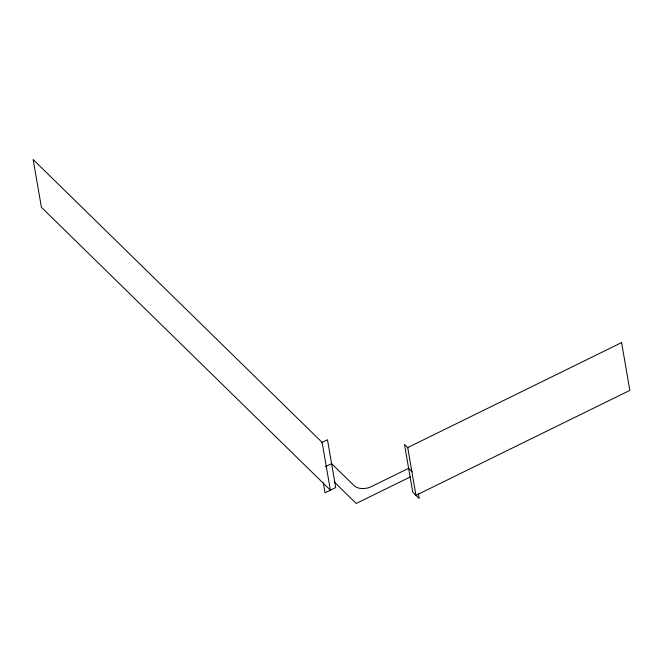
<?xml version="1.0" encoding="UTF-8"?>
<svg xmlns="http://www.w3.org/2000/svg" width="663" height="663" viewBox="0 0 663 663"><rect width="100%" height="100%" fill="white"/><g stroke="black" fill="none" stroke-linecap="round" stroke-linejoin="round"><path stroke-width="0.99" d="M321.232 442.826L327.472 439.76L335.727 487.529L325.027 492.783L323.271 482.614M325.359 466.711L331.599 463.644L354.075 485.647A12.58 8.022 -9.8 0 0 371.189 486.683L408.623 468.318L412.187 471.807M410.447 476.854L356.222 503.466L334.152 481.86M408.06 447.923L404.496 444.434L412.751 492.203L419.165 498.485L418.295 493.405M621.596 342.605L407.704 447.575L415.958 495.344L629.85 390.374L621.596 342.605M322.127 442.387L33.15 159.534L41.404 207.304L330.373 490.156L322.127 442.387"/></g></svg>
